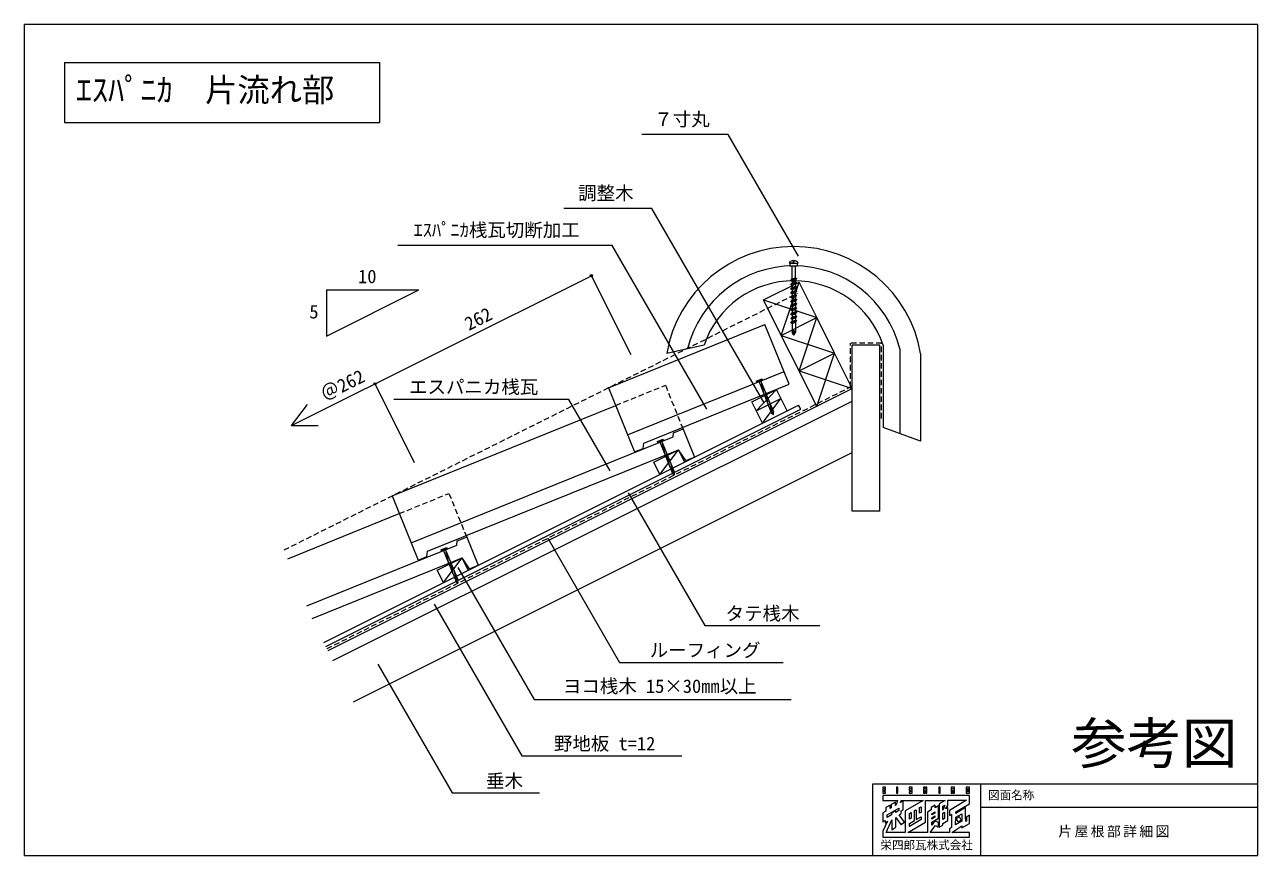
# Model space of a CAD drawing. Units: millimetres, scale not verified. Extents: x -7035 to 2796, y -3458 to 1902.
# Drawn here: x 26 to 1361, y -8 to 892 of the extents above; entities that cross this region are included whole.
import ezdxf
from ezdxf.enums import TextEntityAlignment as Align

# ---------------------------------------------------------------- set-up
doc = ezdxf.new("R2010")
doc.units = ezdxf.units.MM
doc.header["$LTSCALE"] = 5
doc.header["$PDMODE"] = 32
doc.header["$PDSIZE"] = 2.5
doc.linetypes.add('DASHED1', pattern=[1.8, 1.2, -0.6])
for name, color, linetype, lineweight in [('0-0', 7, 'Continuous', 18), ('0-1', 7, 'Continuous', 18), ('0-3', 4, 'Continuous', 18), ('0-7', 6, 'Continuous', 18), ('0-8', 7, 'DASHED1', 18)]:
    doc.layers.add(name, color=color, linetype=linetype, lineweight=lineweight)
doc.styles.add('ＭＳ ゴシック', font='')
doc.styles.get('ＭＳ ゴシック').set_extended_font_data('MS Gothic')

msp = doc.modelspace()

# ---------------------------------------------------------------- linework, layer by layer
at = {"layer": '0-0', "color": 4}
for p, q in [((26.324, -8.359), (26.324, 891.641)), ((1361.324, 891.641), (26.324, 891.641)), ((1361.324, 891.641), (1361.324, -8.359)), ((944.982, 69.001), (1361.324, 69.001)), ((944.982, -8.359), (944.982, 69.001)), ((1061.546, 69.001), (1061.546, -8.359)), ((1061.546, 43.992), (1361.324, 43.992)), ((26.324, -8.359), (1361.324, -8.359))]:
    msp.add_line(p, q, dxfattribs=at)
at = {"layer": '0-0'}
for p, q in [((788.203, 772.47), (694.593, 772.47)), ((864.321, 640.63), (788.203, 772.47)), ((705.73, 692.47), (610.297, 692.47)), ((827.3, 481.904), (705.73, 692.47)), ((662.458, 652.47), (430.639, 652.47)), ((764.996, 474.869), (662.458, 652.47)), ((859.134, 633.389), (854.116, 633.389)), ((857.414, 633.006), (857.414, 633.389)), ((857.414, 616.022), (857.414, 630.283)), ((859.134, 633.389), (864.151, 633.389)), ((860.854, 633.006), (860.854, 633.389)), ((860.854, 630.283), (860.854, 617.274)), ((315.428, 457.299), (640.163, 619.666)), ((683.022, 533.947), (640.163, 619.666)), ((856.019, 614.371), (862.605, 616.767)), ((856.019, 614.371), (857.591, 616.087)), ((856.019, 614.371), (857.591, 613.798)), ((857.591, 613.798), (861.031, 615.051)), ((861.031, 615.051), (862.605, 616.767)), ((861.031, 615.051), (861.031, 612.762)), ((353.296, 604.193), (353.296, 554.193)), ((353.296, 604.193), (453.296, 604.193)), ((353.296, 554.193), (453.296, 604.193)), ((826.481, 593.444), (864.941, 612.674)), ((845.711, 554.983), (864.941, 612.674)), ((856.019, 609.794), (862.605, 612.19)), ((856.019, 609.794), (857.591, 611.51)), ((856.019, 609.794), (857.591, 609.222)), ((856.019, 605.218), (862.605, 607.614)), ((856.019, 605.218), (857.591, 606.934)), ((856.019, 605.218), (857.591, 604.646)), ((856.019, 600.642), (862.605, 603.038)), ((856.019, 600.642), (857.591, 602.358)), ((857.591, 613.799), (857.591, 611.51)), ((857.591, 609.222), (861.031, 610.474)), ((857.591, 609.223), (857.591, 606.934)), ((857.591, 604.646), (861.031, 605.898)), ((857.591, 604.646), (857.591, 602.358)), ((857.591, 600.069), (861.031, 601.322)), ((861.031, 610.474), (862.605, 612.19)), ((861.031, 610.474), (861.031, 608.186)), ((861.031, 605.898), (862.605, 607.614)), ((861.031, 605.898), (861.031, 603.61)), ((861.031, 601.322), (862.605, 603.038)), ((884.172, 574.214), (864.941, 612.674)), ((826.481, 593.444), (884.172, 574.214)), ((856.019, 600.642), (857.591, 600.069)), ((856.019, 596.065), (862.603, 598.462)), ((856.019, 596.065), (857.591, 597.782)), ((856.019, 596.065), (857.591, 595.494)), ((856.019, 591.489), (862.603, 593.885)), ((856.019, 591.489), (857.591, 593.205)), ((856.019, 591.489), (857.591, 590.917)), ((856.019, 586.912), (862.603, 589.309)), ((856.019, 586.912), (857.591, 588.628)), ((857.591, 595.494), (861.031, 596.746)), ((857.591, 590.917), (861.031, 592.169)), ((857.591, 586.34), (861.031, 587.593)), ((861.031, 596.746), (862.603, 598.462)), ((861.031, 592.169), (862.603, 593.885)), ((861.031, 587.593), (862.603, 589.309)), ((845.711, 554.983), (884.172, 574.214)), ((856.017, 582.336), (862.603, 584.733)), ((856.017, 582.336), (857.591, 584.052)), ((856.017, 582.336), (857.591, 581.764)), ((856.017, 577.759), (862.603, 580.156)), ((856.017, 577.759), (857.591, 579.476)), ((856.017, 577.759), (857.591, 577.188)), ((856.017, 573.182), (862.603, 575.579)), ((856.017, 573.182), (857.591, 574.899)), ((856.019, 586.912), (857.591, 586.34)), ((857.591, 581.764), (861.031, 583.017)), ((857.591, 577.188), (861.031, 578.44)), ((857.591, 577.187), (857.591, 574.899)), ((861.031, 583.017), (862.603, 584.733)), ((861.031, 578.44), (862.603, 580.156)), ((861.031, 578.44), (861.031, 576.151)), ((861.031, 573.863), (862.603, 575.579)), ((864.941, 516.523), (884.172, 574.214)), ((854.329, 501.97), (828.055, 566.853)), ((856.017, 573.182), (857.591, 572.611)), ((856.017, 568.605), (862.603, 571.002)), ((856.017, 568.605), (857.591, 570.322)), ((856.017, 568.605), (857.591, 568.034)), ((857.591, 572.611), (861.031, 573.863)), ((857.591, 572.61), (857.591, 570.322)), ((857.591, 568.034), (861.031, 569.286)), ((857.591, 568.034), (857.591, 558.141)), ((861.031, 573.863), (861.031, 571.574)), ((861.031, 569.286), (862.603, 571.002)), ((861.031, 569.286), (861.031, 558.139)), ((845.711, 554.983), (903.402, 535.753)), ((859.311, 555.282), (857.591, 558.141)), ((859.311, 555.282), (861.031, 558.139)), ((864.941, 516.523), (903.402, 535.753)), ((884.172, 478.063), (903.402, 535.753)), ((952.632, 544.454), (922.632, 544.454)), ((952.632, 364.454), (952.632, 544.454)), ((864.941, 516.523), (922.632, 497.293)), ((354.893, 213.423), (922.632, 497.293)), ((448.683, 416.777), (405.823, 502.496)), ((818.588, 473.221), (840.545, 496.389)), ((852.129, 473.221), (840.545, 496.389)), ((360.259, 202.69), (922.632, 483.876)), ((615.69, 485.544), (426.246, 485.544)), ((660.33, 408.226), (615.69, 485.544)), ((818.588, 473.221), (845.42, 486.638)), ((825.296, 459.805), (845.42, 486.638)), ((315.428, 457.299), (332.6, 480.194)), ((350.42, 222.367), (864.507, 479.41)), ((315.428, 457.299), (344.048, 457.299)), ((382.62, 157.969), (922.632, 427.975)), ((707.593, 417.724), (734.426, 431.14)), ((714.301, 404.308), (734.426, 431.14)), ((741.134, 417.724), (734.426, 431.14)), ((714.301, 404.308), (707.593, 417.724)), ((679.79, 384.456), (762.808, 240.665)), ((592.78, 335.162), (670.432, 200.665)), ((473.253, 300.554), (500.086, 313.97)), ((479.961, 287.138), (500.086, 313.97)), ((506.794, 300.554), (500.086, 313.97)), ((479.961, 287.138), (473.253, 300.554)), ((495.635, 303.421), (578.056, 160.665)), ((469.866, 263.94), (564.863, 99.399)), ((762.808, 240.665), (887.606, 240.665)), ((670.432, 200.665), (847.838, 200.665)), ((408.826, 198.945), (489.393, 59.399)), ((578.056, 160.665), (856.36, 160.665)), ((564.863, 99.399), (738.051, 99.399)), ((489.393, 59.399), (583.945, 59.399)), ((958.752, 65.55), (955.708, 65.55)), ((955.708, 65.55), (955.708, 59.133)), ((955.708, 59.133), (958.752, 59.133)), ((1049.57, 56.555), (955.708, 56.555)), ((955.708, 56.555), (955.708, 51.196)), ((957.164, 64.095), (958.752, 64.095)), ((957.164, 63.433), (957.164, 64.095)), ((958.752, 63.433), (957.164, 63.433)), ((957.164, 62.044), (958.752, 62.044)), ((957.164, 60.523), (957.164, 62.044)), ((958.752, 60.523), (957.164, 60.523)), ((958.752, 64.095), (958.752, 65.55)), ((958.752, 62.044), (958.752, 63.433)), ((958.752, 59.133), (958.752, 60.523)), ((972.113, 65.55), (970.592, 65.55)), ((970.592, 65.55), (970.592, 59.133)), ((970.592, 59.133), (972.113, 59.133)), ((972.113, 59.133), (972.113, 65.55)), ((987.327, 65.55), (984.35, 65.55)), ((984.35, 65.55), (984.35, 62.044)), ((984.35, 62.044), (985.871, 62.044)), ((984.35, 60.523), (984.35, 59.133)), ((985.871, 60.523), (984.35, 60.523)), ((984.35, 59.133), (987.327, 59.133)), ((985.871, 64.095), (987.327, 64.095)), ((985.871, 63.433), (985.871, 64.095)), ((987.327, 63.433), (985.871, 63.433)), ((985.871, 62.044), (985.871, 60.523)), ((987.327, 64.095), (987.327, 65.55)), ((987.327, 59.133), (987.327, 63.433)), ((1001.151, 65.55), (999.695, 65.55)), ((999.695, 65.55), (999.695, 59.133)), ((999.695, 59.133), (1001.151, 59.133)), ((1001.151, 63.499), (1001.151, 65.55)), ((1001.945, 63.499), (1001.151, 63.499)), ((1001.151, 62.044), (1001.945, 62.044)), ((1001.151, 59.133), (1001.151, 62.044)), ((1001.945, 65.55), (1001.945, 63.499)), ((1003.4, 65.55), (1001.945, 65.55)), ((1001.945, 62.044), (1001.945, 59.133)), ((1001.945, 59.133), (1003.4, 59.133)), ((1003.4, 59.133), (1003.4, 65.55)), ((1017.754, 65.55), (1016.232, 65.55)), ((1016.232, 65.55), (1016.232, 59.133)), ((1016.232, 59.133), (1017.754, 59.133)), ((1017.754, 59.133), (1017.754, 65.55)), ((1033.496, 65.55), (1029.792, 65.55)), ((1029.792, 65.55), (1029.792, 59.133)), ((1029.792, 59.133), (1031.313, 59.133)), ((1031.313, 64.095), (1032.041, 64.095)), ((1031.313, 63.301), (1031.313, 64.095)), ((1031.313, 62.044), (1032.041, 62.044)), ((1031.313, 59.133), (1031.313, 62.044)), ((1032.041, 62.044), (1032.041, 59.133)), ((1032.041, 59.133), (1033.496, 59.133)), ((1032.769, 62.772), (1033.496, 63.499)), ((1033.496, 62.044), (1032.769, 62.772)), ((1033.496, 63.499), (1033.496, 65.55)), ((1033.496, 59.133), (1033.496, 62.044)), ((1049.57, 65.55), (1046.064, 65.55)), ((1046.064, 65.55), (1046.064, 59.133)), ((1046.064, 59.133), (1049.57, 59.133)), ((1047.519, 64.095), (1048.313, 64.095)), ((1047.519, 60.523), (1047.519, 64.095)), ((1049.57, 59.133), (1049.57, 65.55)), ((1049.57, 47.558), (1049.57, 56.555)), ((955.708, 51.196), (971.584, 51.196)), ((959.082, 43.524), (959.082, 39.687)), ((960.339, 35.388), (973.171, 42.834)), ((969.269, 49.41), (964.771, 46.831)), ((964.771, 46.831), (964.771, 43.06)), ((973.171, 42.834), (973.171, 40.348)), ((974.927, 49.065), (975.519, 51.196)), ((977.67, 50.619), (974.927, 49.065)), ((975.519, 51.196), (999.497, 51.196)), ((975.751, 39.886), (977.67, 41.076)), ((977.67, 41.076), (977.67, 50.619)), ((999.497, 51.196), (980.051, 39.819)), ((990.104, 40.103), (991.692, 41.01)), ((990.104, 29.5), (990.104, 40.103)), ((991.692, 41.01), (991.824, 30.493)), ((995.595, 43.325), (997.182, 44.291)), ((997.182, 44.291), (997.182, 38.231)), ((1001.945, 51.196), (1023.333, 51.196)), ((1001.945, 27.649), (1001.945, 51.196)), ((1008.228, 40.878), (1003.995, 38.496)), ((1008.228, 43.589), (1008.228, 40.878)), ((1015.968, 31.882), (1015.968, 45.309)), ((1023.333, 51.196), (1016.828, 47.36)), ((1016.828, 47.36), (1016.828, 22.026)), ((1026.088, 51.262), (1046.45, 51.262)), ((1026.088, 45.706), (1026.088, 51.262)), ((1026.088, 29.236), (1026.088, 43.457)), ((1046.45, 51.262), (1027.808, 40.415)), ((1027.808, 40.415), (1027.808, 34.858)), ((1034.621, 38.761), (1049.57, 47.558)), ((1045.27, 43.656), (1034.621, 37.159)), ((1045.337, 33.535), (1045.27, 43.656)), ((959.082, 39.687), (955.708, 37.702)), ((955.708, 37.702), (955.708, 28.111)), ((955.708, 28.111), (958.09, 29.472)), ((960.868, 28.509), (955.708, 17.925)), ((958.09, 29.472), (958.09, 26.656)), ((958.09, 26.656), (958.487, 26.855)), ((958.487, 26.855), (960.868, 28.509)), ((959.209, 16.536), (965.366, 30.013)), ((965.366, 30.013), (965.366, 19.38)), ((969.864, 32.512), (975.134, 25.071)), ((969.864, 22.026), (969.864, 32.512)), ((973.436, 35.453), (975.751, 36.843)), ((979.165, 27.447), (973.436, 35.453)), ((975.134, 25.071), (979.165, 27.447)), ((975.751, 36.843), (975.751, 39.886)), ((980.051, 39.819), (980.051, 16.536)), ((984.483, 36.843), (986.334, 37.983)), ((984.483, 26.127), (990.104, 29.5)), ((986.334, 37.983), (986.334, 31.882)), ((991.824, 30.427), (997.117, 33.469)), ((991.824, 30.493), (991.824, 30.427)), ((997.117, 33.469), (997.182, 33.403)), ((997.182, 33.403), (997.182, 30.36)), ((1003.995, 38.496), (1003.995, 16.536)), ((1008.691, 36.711), (1012.131, 38.801)), ((1008.691, 32.278), (1012.131, 34.37)), ((1008.691, 27.649), (1015.968, 31.882)), ((1012.131, 38.801), (1012.131, 37.504)), ((1012.131, 34.37), (1012.131, 33.072)), ((1015.968, 22.026), (1015.968, 27.186)), ((1020.796, 37.306), (1022.384, 38.272)), ((1020.796, 26.259), (1026.088, 29.236)), ((1022.384, 38.272), (1022.384, 31.457)), ((1027.808, 34.858), (1029.924, 36.087)), ((1029.924, 36.087), (1029.924, 21.762)), ((1034.558, 24.602), (1034.622, 32.893)), ((1041.368, 28.839), (1034.558, 24.602)), ((1034.621, 37.159), (1034.621, 38.761)), ((1034.622, 32.893), (1041.368, 36.759)), ((1038.605, 33.425), (1034.939, 31.307)), ((1034.939, 31.307), (1037.2, 27.78)), ((1037.2, 27.78), (1040.706, 29.766)), ((1040.706, 29.766), (1038.605, 33.425)), ((1041.368, 36.759), (1041.368, 28.839)), ((1045.469, 28.31), (1045.337, 33.535)), ((1045.998, 28.575), (1045.469, 28.31)), ((1046.196, 28.773), (1045.998, 28.575)), ((1049.57, 35.255), (1046.196, 33.271)), ((1046.196, 33.271), (1046.196, 28.773)), ((1049.57, 25.995), (1049.57, 35.255)), ((955.708, 17.925), (955.708, 11.244)), ((980.051, 16.536), (959.209, 16.536)), ((965.366, 19.38), (969.864, 22.026)), ((1012.726, 24.077), (1015.901, 22.026)), ((1016.828, 22.026), (1020.796, 24.341)), ((1020.796, 24.341), (1020.796, 26.259)), ((1029.924, 21.762), (1027.874, 20.505)), ((1027.874, 20.505), (1027.874, 16.536)), ((1030.57, 16.536), (1041.434, 23.5)), ((1049.57, 16.536), (1030.57, 16.536)), ((1041.434, 21.298), (1049.57, 25.995)), ((1041.434, 23.5), (1041.434, 21.298)), ((1049.57, 11.244), (1049.57, 16.536)), ((955.708, 11.244), (1049.57, 11.244))]:
    msp.add_line(p, q, dxfattribs=at)
at = {"layer": '0-0', "linetype": 'DASHED1'}
msp.add_line((307.375, 322.616), (863.391, 600.624), dxfattribs=at)
at = {"layer": '0-0', "color": 3}
for p, q in [((744.134, 540.374), (721.634, 535.275)), ((762.134, 544.454), (744.134, 540.374)), ((956.134, 544.454), (956.134, 455.274)), ((974.134, 540.374), (974.134, 448.608)), ((996.634, 535.274), (996.634, 440.274)), ((996.634, 440.274), (956.134, 455.274))]:
    msp.add_line(p, q, dxfattribs=at)
at = {"layer": '0-0'}
for points in [[(854.839, 633.006), (854.839, 630.283), (863.397, 630.283), (863.397, 633.006)], [(1020.73, 44.861), (1022.867, 46.127), (1020.73, 40.736)]]:
    msp.add_lwpolyline(points, close=True, dxfattribs=at)
for points in [[(858.633, 636.041), (858.633, 634.244), (859.589, 634.244), (859.589, 636.012)], [(857.591, 616.087), (861.031, 617.338), (862.605, 616.767)], [(857.591, 611.51), (861.031, 612.762), (862.605, 612.19)], [(857.591, 606.934), (861.031, 608.186), (862.605, 607.614)], [(857.591, 602.358), (861.031, 603.61), (862.605, 603.038)], [(861.031, 601.322), (861.031, 599.033), (862.603, 598.462)], [(884.172, 478.063), (864.941, 516.523), (845.711, 554.983), (826.481, 593.444)], [(857.591, 600.069), (857.591, 597.782), (861.031, 599.033)], [(857.591, 595.494), (857.591, 593.205), (861.031, 594.457)], [(857.591, 590.917), (857.591, 588.628), (861.031, 589.881)], [(861.031, 596.746), (861.031, 594.457), (862.603, 593.885)], [(861.031, 592.169), (861.031, 589.881), (862.603, 589.309)], [(861.031, 587.593), (861.031, 585.304), (862.603, 584.733)], [(857.591, 586.34), (857.591, 584.052), (861.031, 585.304)], [(857.591, 581.764), (857.591, 579.476), (861.031, 580.728)], [(857.591, 574.899), (861.031, 576.151), (862.603, 575.579)], [(861.031, 583.017), (861.031, 580.728), (862.603, 580.156)], [(922.632, 497.293), (903.402, 535.753), (884.172, 574.214)], [(857.591, 570.322), (861.031, 571.574), (862.603, 571.002)], [(952.632, 364.454), (922.632, 364.454), (922.632, 544.454)], [(825.296, 459.805), (813.712, 482.972), (840.545, 496.389)], [(352.656, 217.895), (866.743, 474.938), (864.507, 479.41)], [(1032.041, 64.095), (1032.041, 63.301), (1031.313, 63.301)], [(1048.313, 64.095), (1048.313, 60.523), (1047.519, 60.523)], [(964.771, 43.06), (963.779, 42.422), (963.779, 46.124), (959.082, 43.524)], [(969.666, 40.057), (965.168, 37.399), (965.168, 35.571)], [(971.584, 51.196), (970.265, 46.213), (969.269, 45.67), (969.269, 49.41)], [(973.171, 40.348), (969.666, 38.217), (969.666, 40.057)], [(997.182, 38.231), (995.595, 37.366), (995.595, 43.325)], [(1015.968, 45.309), (1012.396, 43.288), (1012.396, 45.991), (1008.228, 43.589)], [(1026.088, 43.457), (1023.588, 41.958), (1026.088, 45.706)], [(965.168, 35.571), (960.339, 32.73), (960.339, 35.388)], [(1003.995, 16.536), (982.757, 16.536), (1001.945, 27.649)], [(986.334, 31.882), (984.483, 30.814), (984.483, 36.843)], [(997.182, 30.36), (984.483, 22.847), (984.483, 26.127)], [(1012.131, 37.504), (1008.691, 35.399), (1008.691, 36.711)], [(1012.131, 33.072), (1008.691, 31.008), (1008.691, 32.278)], [(1015.968, 27.186), (1012.167, 29.153), (1008.691, 24.365), (1008.691, 27.649)], [(1022.384, 31.457), (1020.796, 30.621), (1020.796, 37.306)], [(1027.874, 16.536), (1007.016, 16.536), (1012.726, 24.077)]]:
    msp.add_lwpolyline(points, dxfattribs=at)
at = {"layer": '0-0', "color": 6, "linetype": 'DASHED1'}
for points in [[(353.774, 215.659), (920.632, 499.088), (920.632, 546.454)], [(954.383, 464.936), (954.383, 546.454), (920.632, 546.454)]]:
    msp.add_lwpolyline(points, dxfattribs=at)
at = {"layer": '0-0', "color": 3}
for radius, start, end in [(139.493, 9.69561, 170.30439), (118.501, 13.96213, 166.03787), (102.355, 18.61504, 161.38496)]:
    msp.add_arc((859.134, 511.782), radius, start, end, dxfattribs=at)
at = {"layer": '0-0'}
for centre, radius, start, end in [((859.134, 630.056), 6.023, 33.59941, 146.40073), ((853.593, 557.249), 6.047, 341.0211, 47.17526), ((861.959, 558.311), 2.308, 120.37192, 183.02666)]:
    msp.add_arc(centre, radius, start, end, dxfattribs=at)
for p in [(640.163, 619.666), (859.134, 614.137), (405.823, 502.496)]:
    msp.add_point(p, dxfattribs=at)
at = {"layer": '0-1'}
for p, q in [((658.653, 498.254), (828.055, 566.853)), ((679.295, 447.274), (848.699, 515.874)), ((658.653, 498.254), (686.802, 428.737)), ((696.979, 438.253), (854.329, 501.97)), ((424.313, 381.084), (666.402, 479.117)), ((738.694, 455.232), (751.729, 423.043)), ((444.955, 330.104), (728.795, 445.044)), ((462.639, 321.083), (734.426, 431.14)), ((742.46, 419.29), (734.426, 431.14)), ((742.46, 419.29), (751.729, 423.043)), ((424.313, 381.084), (452.462, 311.567)), ((311.257, 313.028), (432.062, 361.947)), ((504.354, 338.062), (517.389, 305.873)), ((331.901, 262.049), (494.455, 327.874)), ((461.732, 315.32), (462.639, 321.083)), ((337.531, 248.145), (500.086, 313.97)), ((452.462, 311.567), (461.732, 315.32)), ((508.12, 302.12), (500.086, 313.97)), ((508.12, 302.12), (517.389, 305.873))]:
    msp.add_line(p, q, dxfattribs=at)
for points in [[(728.795, 445.044), (729.147, 449.501), (739.343, 453.63)], [(686.802, 428.737), (696.072, 432.49), (696.979, 438.253)], [(494.455, 327.874), (494.807, 332.332), (505.003, 336.46)]]:
    msp.add_lwpolyline(points, dxfattribs=at)
at = {"layer": '0-3'}
for p, q in [((818.716, 505.277), (825.205, 507.903)), ((825.205, 507.903), (825.58, 506.976)), ((818.716, 505.277), (819.091, 504.351)), ((819.091, 504.351), (825.58, 506.976)), ((822.77, 501.524), (824.902, 502.387)), ((823.402, 506.094), (837.198, 471.992)), ((827.435, 489.993), (824.578, 502.256)), ((832.276, 478.026), (828.908, 492.484)), ((836.208, 469.963), (833.749, 480.518)), ((837.196, 469.154), (837.18, 471.992)), ((711.502, 439.866), (717.991, 442.492)), ((711.877, 438.94), (718.366, 441.565)), ((716.187, 440.683), (729.984, 406.581)), ((717.991, 442.492), (718.366, 441.565)), ((711.502, 439.866), (711.877, 438.94)), ((715.555, 436.113), (717.688, 436.976)), ((720.22, 424.582), (717.364, 436.845)), ((725.062, 412.615), (721.693, 427.073)), ((728.994, 404.552), (726.535, 415.107)), ((729.982, 403.743), (729.966, 406.581)), ((477.162, 322.696), (483.651, 325.322)), ((477.162, 322.696), (477.537, 321.77)), ((477.537, 321.77), (484.026, 324.395)), ((481.848, 323.513), (495.644, 289.411)), ((483.651, 325.322), (484.026, 324.395)), ((481.215, 318.943), (483.348, 319.806)), ((485.88, 307.412), (483.024, 319.675)), ((490.722, 295.445), (487.354, 309.903)), ((494.654, 287.382), (492.195, 297.937)), ((495.642, 286.573), (495.626, 289.411))]:
    msp.add_line(p, q, dxfattribs=at)
for points in [[(821.27, 505.232), (835.206, 470.784), (837.196, 469.154)], [(714.055, 439.821), (727.992, 405.373), (729.982, 403.743)], [(479.715, 322.651), (493.652, 288.203), (495.642, 286.573)]]:
    msp.add_lwpolyline(points, dxfattribs=at)
at = {"layer": '0-7'}
for p, q in [((69.326, 850.619), (69.326, 785.618)), ((69.326, 850.619), (410.937, 850.619)), ((410.937, 785.618), (410.937, 850.619)), ((69.326, 785.618), (410.937, 785.618))]:
    msp.add_line(p, q, dxfattribs=at)
at = {"layer": '0-8'}
for p, q in [((666.402, 479.117), (720.199, 500.901)), ((720.199, 500.901), (738.694, 455.232)), ((432.062, 361.947), (485.859, 383.731)), ((485.859, 383.731), (504.354, 338.062))]:
    msp.add_line(p, q, dxfattribs=at)

# ---------------------------------------------------------------- texts
at = {"layer": '0-0', "style": 'ＭＳ ゴシック'}
for s, height, p in [('ｴｽﾊﾟﾆｶ\u3000片流れ部', 25.66, (81.68, 800.409)), ('７寸丸', 14.66, (708.203, 777.47)), ('調整木', 14.66, (625.73, 697.47)), ('ｴｽﾊﾟﾆｶ桟瓦切断加工', 14.66, (447.458, 657.47)), ('10', 14.66, (387.428, 607.132)), ('5', 14.66, (334.656, 568.881)), ('エスパニカ桟瓦', 14.66, (442.614, 487.433)), ('タテ桟木 ', 14.66, (785.463, 241.966)), ('ルーフィング', 14.66, (703.296, 202.254)), ('ヨコ桟木 15×30㎜以上', 14.66, (609.239, 163.195)), ('参考図', 43.99, (1159.638, 77.977)), ('野地板 t=12', 14.66, (599.541, 101.014)), ('垂木', 14.66, (526.063, 60.582)), ('栄四郎瓦株式会社', 9.164, (953.195, -4.605))]:
    msp.add_text(s, height=height, dxfattribs=at).set_placement(p, align=Align.BOTTOM_LEFT)
for s, p in [('262', (509.443, 555.798)), ('＠262', (353.601, 479.44))]:
    msp.add_text(s, height=14.66, rotation=26.565, dxfattribs=at).set_placement(p, align=Align.BOTTOM_LEFT)
at = {"layer": '0-0', "color": 3, "style": 'ＭＳ ゴシック'}
msp.add_text('図面名称', height=9.164, dxfattribs=at).set_placement((1069.743, 49.51), align=Align.BOTTOM_LEFT)
at = {"layer": '0-0', "color": 3, "insert": (1145.77, 10.888), "char_height": 11, "attachment_point": 7, "style": 'ＭＳ ゴシック'}
msp.add_mtext('\\T1.17;片屋根部詳細図', dxfattribs=at)

doc.saveas('drawing.dxf')
